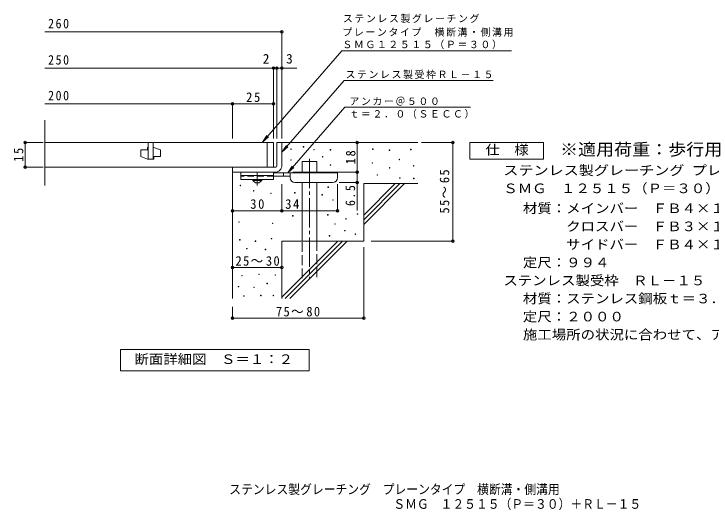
# Model space of a CAD drawing. Units: millimetres, scale not verified. Extents: x -302 to 338, y -275 to 232.
# Drawn here: x -301.5 to 123.7, y -274.6 to 27.8 of the extents above; entities that cross this region are included whole.
import ezdxf
from ezdxf.enums import TextEntityAlignment as Align

# ---------------------------------------------------------------- set-up
doc = ezdxf.new("R2010")
doc.units = ezdxf.units.MM
doc.header["$LTSCALE"] = 2
doc.header["$PDMODE"] = 32
doc.header["$PDSIZE"] = 1.6
for name, pattern in [('CHAIN1', [8, 5, -1, 1, -1]), ('CHAIN2', [12, 9, -1, 1, -1]), ('DASHED2', [3, 2, -1]), ('DASHED3', [4, 3, -1])]:
    doc.linetypes.add(name, pattern=pattern)
for name, color, linetype, lineweight in [('D-0', 7, 'Continuous', 9), ('D-1', 2, 'Continuous', 9), ('D-2', 3, 'Continuous', 9), ('D-4', 7, 'Continuous', 9), ('D-5', 7, 'Continuous', 9), ('D-6', 6, 'Continuous', 9), ('D-9', 4, 'Continuous', 9)]:
    doc.layers.add(name, color=color, linetype=linetype, lineweight=lineweight)
doc.layers.add('F-5_F-5ﾚｲﾔ', color=2, linetype='Continuous')
doc.styles.add('ＭＳ ゴシック', font='')
doc.styles.get('ＭＳ ゴシック').set_extended_font_data('MS Gothic')

msp = doc.modelspace()

# ---------------------------------------------------------------- linework, layer by layer
at = {"layer": 'D-0'}
for points in [[(-132.71, -54.811), (-132.71, -54.511), (-132.41, -54.511), (-132.41, -54.811)], [(-125.032, -53.363), (-125.032, -53.063), (-124.732, -53.063), (-124.732, -53.363)], [(-118.606, -55.082), (-118.606, -54.782), (-118.305, -54.782), (-118.305, -55.082)], [(-108.618, -55.217), (-108.618, -54.917), (-108.318, -54.917), (-108.318, -55.217)], [(-82.766, -54.811), (-82.766, -54.511), (-82.466, -54.511), (-82.466, -54.811)], [(-72.615, -55.353), (-72.615, -55.053), (-72.315, -55.053), (-72.315, -55.353)], [(-59.621, -54.947), (-59.621, -54.647), (-59.321, -54.647), (-59.321, -54.947)], [(-113.355, -59.413), (-113.355, -59.113), (-113.055, -59.113), (-113.055, -59.413)], [(-132.678, -61.345), (-132.678, -61.045), (-132.378, -61.045), (-132.378, -61.345)], [(-83.037, -63.203), (-83.037, -62.903), (-82.737, -62.903), (-82.737, -63.203)], [(-66.576, -61.097), (-66.576, -60.796), (-66.276, -60.796), (-66.276, -61.097)], [(-108.63, -64.401), (-108.63, -64.101), (-108.33, -64.101), (-108.33, -64.401)], [(-72.479, -66.181), (-72.479, -65.881), (-72.179, -65.881), (-72.179, -66.181)], [(-57.866, -64.932), (-57.866, -64.632), (-57.566, -64.632), (-57.566, -64.932)], [(-80.046, -70.464), (-80.046, -70.164), (-79.746, -70.164), (-79.746, -70.464)], [(-66.319, -72.332), (-66.319, -72.032), (-66.019, -72.032), (-66.019, -72.332)], [(-57.735, -72.629), (-57.735, -72.329), (-57.435, -72.329), (-57.435, -72.629)], [(-163.578, -76.932), (-163.578, -76.631), (-163.278, -76.631), (-163.278, -76.932)], [(-155.508, -80.205), (-155.508, -79.905), (-155.208, -79.905), (-155.208, -80.205)], [(-110.03, -77.93), (-110.03, -77.63), (-109.73, -77.63), (-109.73, -77.93)], [(-144.849, -81.652), (-144.849, -81.352), (-144.549, -81.352), (-144.549, -81.652)], [(-130.329, -81.417), (-130.329, -81.117), (-130.029, -81.117), (-130.029, -81.417)], [(-113.635, -82.644), (-113.635, -82.344), (-113.335, -82.344), (-113.335, -82.644)], [(-107.094, -85.801), (-107.094, -85.501), (-106.794, -85.501), (-106.794, -85.801)], [(-131.578, -95.374), (-131.578, -95.074), (-131.278, -95.074), (-131.278, -95.374)], [(-110.188, -94.747), (-110.188, -94.447), (-109.888, -94.447), (-109.888, -94.747)], [(-99.161, -97.225), (-99.161, -96.925), (-98.861, -96.925), (-98.861, -97.225)], [(-92.113, -94.232), (-92.113, -93.932), (-91.813, -93.932), (-91.813, -94.232)], [(-164.366, -99.165), (-164.366, -98.865), (-164.066, -98.865), (-164.066, -99.165)], [(-143.909, -99.994), (-143.909, -99.694), (-143.609, -99.694), (-143.609, -99.994)], [(-105.796, -100.364), (-105.796, -100.064), (-105.496, -100.064), (-105.496, -100.364)], [(-99.838, -104.398), (-99.838, -104.098), (-99.538, -104.098), (-99.538, -104.398)], [(-93.467, -106.549), (-93.467, -106.249), (-93.166, -106.249), (-93.166, -106.549)], [(-163.883, -110.05), (-163.883, -109.75), (-163.582, -109.75), (-163.582, -110.05)], [(-154.378, -110.827), (-154.378, -110.527), (-154.078, -110.527), (-154.078, -110.827)], [(-144.62, -109.341), (-144.62, -109.041), (-144.32, -109.041), (-144.32, -109.341)], [(-109.195, -107.605), (-109.195, -107.305), (-108.895, -107.305), (-108.895, -107.605)], [(-159.596, -115.366), (-159.596, -115.066), (-159.295, -115.066), (-159.295, -115.366)], [(-148.192, -115.88), (-148.192, -115.58), (-147.892, -115.58), (-147.892, -115.88)], [(-162.588, -131.845), (-162.588, -131.545), (-162.288, -131.545), (-162.288, -131.845)], [(-152.234, -131.084), (-152.234, -130.784), (-151.934, -130.784), (-151.934, -131.084)], [(-142.26, -131.464), (-142.26, -131.164), (-141.96, -131.164), (-141.96, -131.464)], [(-164.72, -138.545), (-164.72, -138.245), (-164.42, -138.245), (-164.42, -138.545)], [(-155.279, -139.002), (-155.279, -138.702), (-154.979, -138.702), (-154.979, -139.002)], [(-147.209, -136.641), (-147.209, -136.341), (-146.909, -136.341), (-146.909, -136.641)], [(-161.446, -144.255), (-161.446, -143.955), (-161.146, -143.955), (-161.146, -144.255)], [(-151.092, -143.95), (-151.092, -143.65), (-150.792, -143.65), (-150.792, -143.95)], [(-143.478, -143.95), (-143.478, -143.65), (-143.178, -143.65), (-143.178, -143.95)]]:
    msp.add_lwpolyline(points, close=True, dxfattribs=at)
at = {"layer": 'D-1'}
for p, q in [((-141.135, -50.622), (-138.135, -50.622)), ((-141.135, -64.622), (-141.135, -50.622)), ((-138.135, -50.622), (-138.135, -64.621)), ((-168.137, -65.621), (-142.135, -65.622)), ((-168.135, -68.622), (-168.135, -65.622)), ((-142.135, -68.621), (-168.137, -68.622))]:
    msp.add_line(p, q, dxfattribs=at)
for centre, radius, start, end in [((-142.135, -64.621), 4, 270, 0.00024), ((-142.135, -64.622), 1, 270.02448, 0.01074), ((-142.135, -64.622), 1, 270, 0.0002)]:
    msp.add_arc(centre, radius, start, end, dxfattribs=at)
at = {"layer": 'D-2'}
for p, q in [((-282.669, -76.67), (-282.669, -36.882)), ((-143.135, -50.622), (-282.669, -50.622)), ((-219.635, -50.622), (-219.635, -60.622)), ((-216.635, -50.622), (-216.635, -60.622)), ((-147.135, -65.622), (-147.135, -50.622)), ((-143.135, -50.622), (-143.135, -65.622)), ((-224.135, -55.122), (-224.135, -59.122)), ((-220.135, -55.122), (-224.135, -55.122)), ((-220.135, -55.122), (-220.135, -53.622)), ((-220.135, -53.622), (-219.635, -53.622)), ((-216.635, -53.622), (-216.135, -53.622)), ((-212.135, -55.122), (-216.135, -53.622)), ((-212.135, -59.122), (-212.135, -55.122)), ((-224.135, -59.122), (-220.135, -60.622)), ((-216.135, -59.122), (-212.135, -59.122)), ((-216.135, -59.122), (-216.135, -60.622)), ((-216.135, -60.622), (-220.135, -60.622)), ((-282.669, -65.622), (-143.135, -65.622))]:
    msp.add_line(p, q, dxfattribs=at)
at = {"layer": 'D-4'}
for p, q in [((-138.135, -48.03), (-138.135, 17.552)), ((-282.669, 16.952), (-138.135, 16.952)), ((-282.669, -5.187), (-128.998, -5.187)), ((-143.135, -48.03), (-143.135, -4.587)), ((-141.135, -48.03), (-141.135, -4.587)), ((-168.135, -48.03), (-168.135, -26.338)), ((-283.739, -50.622), (-295.349, -50.622)), ((-294.749, -65.622), (-294.749, -50.622)), ((-92.144, -50.622), (-92.144, -68.621)), ((-52.929, -50.622), (-33.198, -50.622)), ((-33.798, -110.622), (-33.798, -50.622)), ((-283.739, -65.622), (-295.349, -65.622)), ((-131.335, -68.621), (-91.544, -68.621)), ((-92.144, -68.621), (-92.144, -91.972)), ((-138.135, -92.842), (-138.135, -75.921)), ((-104.135, -92.842), (-104.135, -75.921)), ((-91.544, -74.921), (-103.135, -74.921)), ((-88.135, -114.45), (-88.135, -158.238)), ((-83.688, -110.622), (-33.198, -110.622)), ((-168.135, -126.745), (-138.135, -126.745)), ((-168.135, -150.621), (-168.135, -158.238)), ((-168.135, -157.638), (-88.135, -157.638))]:
    msp.add_line(p, q, dxfattribs=at)
for points in [[(-282.669, -26.938), (-168.135, -26.938), (-143.135, -26.938)], [(-168.135, -92.242), (-138.135, -92.242), (-104.135, -92.242)]]:
    msp.add_lwpolyline(points, dxfattribs=at)
for p in [(-138.135, 16.952), (-143.135, -5.187), (-141.135, -5.187), (-138.135, -5.187), (-168.135, -26.938), (-143.135, -26.938), (-294.749, -50.622), (-92.144, -50.621), (-33.798, -50.622), (-294.749, -65.622), (-92.144, -68.621), (-92.144, -74.921), (-168.135, -92.242), (-138.135, -92.242), (-104.135, -92.242), (-33.798, -110.622), (-168.135, -126.745), (-138.135, -126.745), (-168.135, -157.638), (-88.135, -157.638)]:
    msp.add_point(p, dxfattribs=at)
at = {"layer": 'D-5'}
for p, q in [((-101.482, 5.328), (-149.982, -50.395)), ((-101.482, 5.328), (1.887, 5.328)), ((-100.117, -12.774), (-138.135, -56.454)), ((-100.117, -12.774), (-9.198, -12.774)), ((-99.601, -29.012), (-134.511, -69.121)), ((-99.601, -29.012), (-23.088, -29.012)), ((-149.982, -50.395), (-147.22, -46.227)), ((-149.982, -50.395), (-146.236, -47.084)), ((-138.135, -56.454), (-135.373, -52.287)), ((-138.135, -56.454), (-134.388, -53.143)), ((-134.511, -69.121), (-131.749, -64.954)), ((-134.511, -69.121), (-130.765, -65.81))]:
    msp.add_line(p, q, dxfattribs=at)
for points in [[(-23.422, -60.622), (-23.422, -50.622), (21.578, -50.622), (21.578, -60.622)], [(-236.534, -189.81), (-236.534, -176.81), (-121.534, -176.81), (-121.534, -189.81)]]:
    msp.add_lwpolyline(points, close=True, dxfattribs=at)
at = {"layer": 'D-6'}
for p, q in [((-138.135, -50.622), (-55.135, -50.622)), ((-125.677, -62.121), (-116.676, -62.121)), ((-125.677, -69.121), (-125.677, -62.121)), ((-116.676, -69.121), (-116.676, -62.121)), ((-168.135, -68.622), (-168.135, -145.621)), ((-125.677, -110.621), (-125.677, -74.921)), ((-116.676, -110.621), (-116.676, -74.921)), ((-88.135, -94.823), (-68.933, -75.621)), ((-88.135, -97.652), (-66.105, -75.621)), ((-88.135, -100.48), (-63.277, -75.621)), ((-88.135, -75.622), (-55.135, -75.622)), ((-88.135, -75.622), (-88.135, -110.621)), ((-138.135, -110.621), (-138.135, -145.621)), ((-138.135, -110.621), (-88.135, -110.621)), ((-138.135, -144.823), (-103.933, -110.621)), ((-136.105, -145.621), (-101.105, -110.621)), ((-133.277, -145.621), (-98.277, -110.621))]:
    msp.add_line(p, q, dxfattribs=at)
at = {"layer": 'D-6', "linetype": 'CHAIN2'}
msp.add_line((-121.177, -60.429), (-121.177, -133.288), dxfattribs=at)
at = {"layer": 'D-6', "linetype": 'DASHED3'}
for p, q in [((-125.677, -133.288), (-125.677, -110.621)), ((-116.676, -110.621), (-116.676, -133.288))]:
    msp.add_line(p, q, dxfattribs=at)
at = {"layer": 'D-9', "color": 3}
for p, q in [((-163.135, -68.622), (-163.135, -73.122)), ((-143.135, -68.622), (-163.135, -68.622)), ((-143.135, -70.622), (-163.135, -70.622)), ((-143.135, -68.622), (-143.135, -73.122)), ((-143.135, -73.122), (-163.135, -73.122))]:
    msp.add_line(p, q, dxfattribs=at)
at = {"layer": 'D-9', "color": 3, "linetype": 'DASHED2'}
msp.add_line((-143.135, -71.122), (-163.135, -71.122), dxfattribs=at)
at = {"layer": 'D-9', "linetype": 'CHAIN1'}
msp.add_line((-153.135, -76.669), (-153.135, -68.622), dxfattribs=at)
at = {"layer": 'D-9'}
for p, q in [((-104.135, -69.121), (-143.135, -69.121)), ((-133.13, -71.121), (-143.135, -71.121)), ((-137.135, -71.121), (-137.135, -69.121)), ((-133.135, -71.921), (-133.135, -69.121)), ((-104.135, -71.921), (-104.135, -69.121)), ((-130.135, -74.921), (-107.135, -74.921))]:
    msp.add_line(p, q, dxfattribs=at)
at = {"layer": 'D-9', "color": 2}
for p, q in [((-155.885, -73.621), (-155.885, -73.122)), ((-155.885, -73.621), (-154.135, -75.121)), ((-155.885, -73.621), (-150.385, -73.621)), ((-154.135, -75.121), (-152.135, -75.121)), ((-152.135, -75.121), (-150.385, -73.621)), ((-150.385, -73.621), (-150.385, -73.122))]:
    msp.add_line(p, q, dxfattribs=at)
at = {"layer": 'D-9'}
for centre, start, end in [((-130.135, -71.921), 180, 270), ((-107.135, -71.921), 270, 0)]:
    msp.add_arc(centre, 3, start, end, dxfattribs=at)

# ---------------------------------------------------------------- texts
at = {"layer": 'D-4', "color": 2, "style": 'ＭＳ ゴシック'}
for s, p in [('2', (-149.724, -4.187)), ('3', (-135.475, -4.187))]:
    msp.add_text(s, height=5.865, dxfattribs=at).set_placement(p, align=Align.BOTTOM_LEFT)
at = {"layer": 'D-4', "color": 2, "char_height": 5.865, "attachment_point": 7, "style": 'ＭＳ ゴシック'}
for s, insert in [('\\T1.27;\\W0.95;25', (-159.885, -25.938)), ('\\T1.27;\\W0.95;30', (-157.385, -91.042)), ('\\T1.27;\\W0.95;34', (-136.062, -91.042)), ('\\T1.22;\\W0.95;25～30', (-166.385, -125.745)), ('\\T1.22;\\W0.95;75～80', (-141.709, -156.638))]:
    msp.add_mtext(s, dxfattribs=dict(at, insert=insert))
at = {"layer": 'D-4', "color": 2, "char_height": 5.865, "attachment_point": 7, "rotation": 90, "style": 'ＭＳ ゴシック'}
for s, insert in [('\\T1.27;\\W0.95;15', (-295.749, -62.372)), ('\\T1.27;\\W0.95;18', (-93.144, -63.871)), ('\\T1.22;\\W0.95;55～65', (-35.904, -93.872)), ('\\T1.27;\\W0.9;6.5', (-93.344, -89.26))]:
    msp.add_mtext(s, dxfattribs=dict(at, insert=insert))
at = {"layer": 'D-5', "color": 3, "style": 'ＭＳ ゴシック', "width": 1.1}
msp.add_text('※適用荷重：歩行用', height=7.331, dxfattribs=at).set_placement((31.578, -60.622), align=Align.BOTTOM_LEFT)
at = {"layer": 'D-5', "color": 2, "style": 'ＭＳ ゴシック'}
for s, width, p in [('仕\u3000様', 1.1, (-13.922, -59.622)), ('ステンレス製グレーチング プレーンタイプ 横断溝・側溝用', 1.15, (-3.004, -72.206)), ('ＳＭＧ\u3000１２５１５（Ｐ＝３０）', 1.1, (-3.004, -83.193)), ('材質：メインバー\u3000ＦＢ４×１５（ＳＵＳ３０４）', 1.1, (8.939, -95.358)), ('\u3000\u3000\u3000クロスバー\u3000ＦＢ３×１０（ＳＵＳ３０４）', 1.1, (8.939, -106.358)), ('\u3000\u3000\u3000サイドバー\u3000ＦＢ４×１５（ＳＵＳ３０４）', 1.1, (8.939, -117.358)), ('定尺：９９４', 1.1, (8.939, -128.358)), ('ステンレス製受枠\u3000ＲＬ－１５', 1.1, (-3.004, -139.358)), ('材質：ステンレス鋼板ｔ＝３．０（ＳＵＳ３０４）', 1.1, (8.939, -150.358)), ('定尺：２０００', 1.1, (8.939, -161.358)), ('施工場所の状況に合わせて、アンカーをプライヤー等で折り曲げてご使用ください。', 1.1, (8.939, -172.358)), ('断面詳細図\u3000Ｓ＝１：２', 1.1, (-228.034, -187.31))]:
    msp.add_text(s, height=5.865, dxfattribs=dict(at, width=width)).set_placement(p, align=Align.BOTTOM_LEFT)
at = {"layer": 'D-5', "char_height": 4.399, "attachment_point": 7, "style": 'ＭＳ ゴシック'}
for s, insert in [('\\T1.17;ステンレス製グレーチング', (-100.82, 22.262)), ('\\T1.17;プレーンタイプ\u3000横断溝・側溝用', (-101.13, 13.931)), ('\\T1.17;ＳＭＧ１２５１５（Ｐ＝３０）', (-101.174, 6.359)), ('\\T1.17;ステンレス製受枠ＲＬ－１５', (-99.24, -11.822)), ('\\T1.17;アンカー＠５００', (-96.873, -28.08)), ('\\T1.17;ｔ＝２．０（ＳＥＣＣ）', (-96.873, -35.944))]:
    msp.add_mtext(s, dxfattribs=dict(at, insert=insert))
at = {"layer": 'D-5', "color": 2, "char_height": 5.865, "attachment_point": 7, "style": 'ＭＳ ゴシック'}
for s, insert in [('\\T1.27;\\W0.9;260', (-280.669, 18.952)), ('\\T1.27;\\W0.9;250', (-280.669, -3.187)), ('\\T1.27;\\W0.9;200', (-280.669, -24.938))]:
    msp.add_mtext(s, dxfattribs=dict(at, insert=insert))
at = {"layer": 'F-5_F-5ﾚｲﾔ', "style": 'ＭＳ ゴシック', "width": 0.9}
for s, p in [('ステンレス製グレーチング\u3000プレーンタイプ\u3000横断溝・側溝用', (-170.2, -266.622)), ('ＳＭＧ\u3000１２５１５（Ｐ＝３０）＋ＲＬ－１５', (-70.094, -275.568))]:
    msp.add_text(s, height=5.865, dxfattribs=at).set_placement(p, align=Align.BOTTOM_LEFT)

doc.saveas('drawing.dxf')
